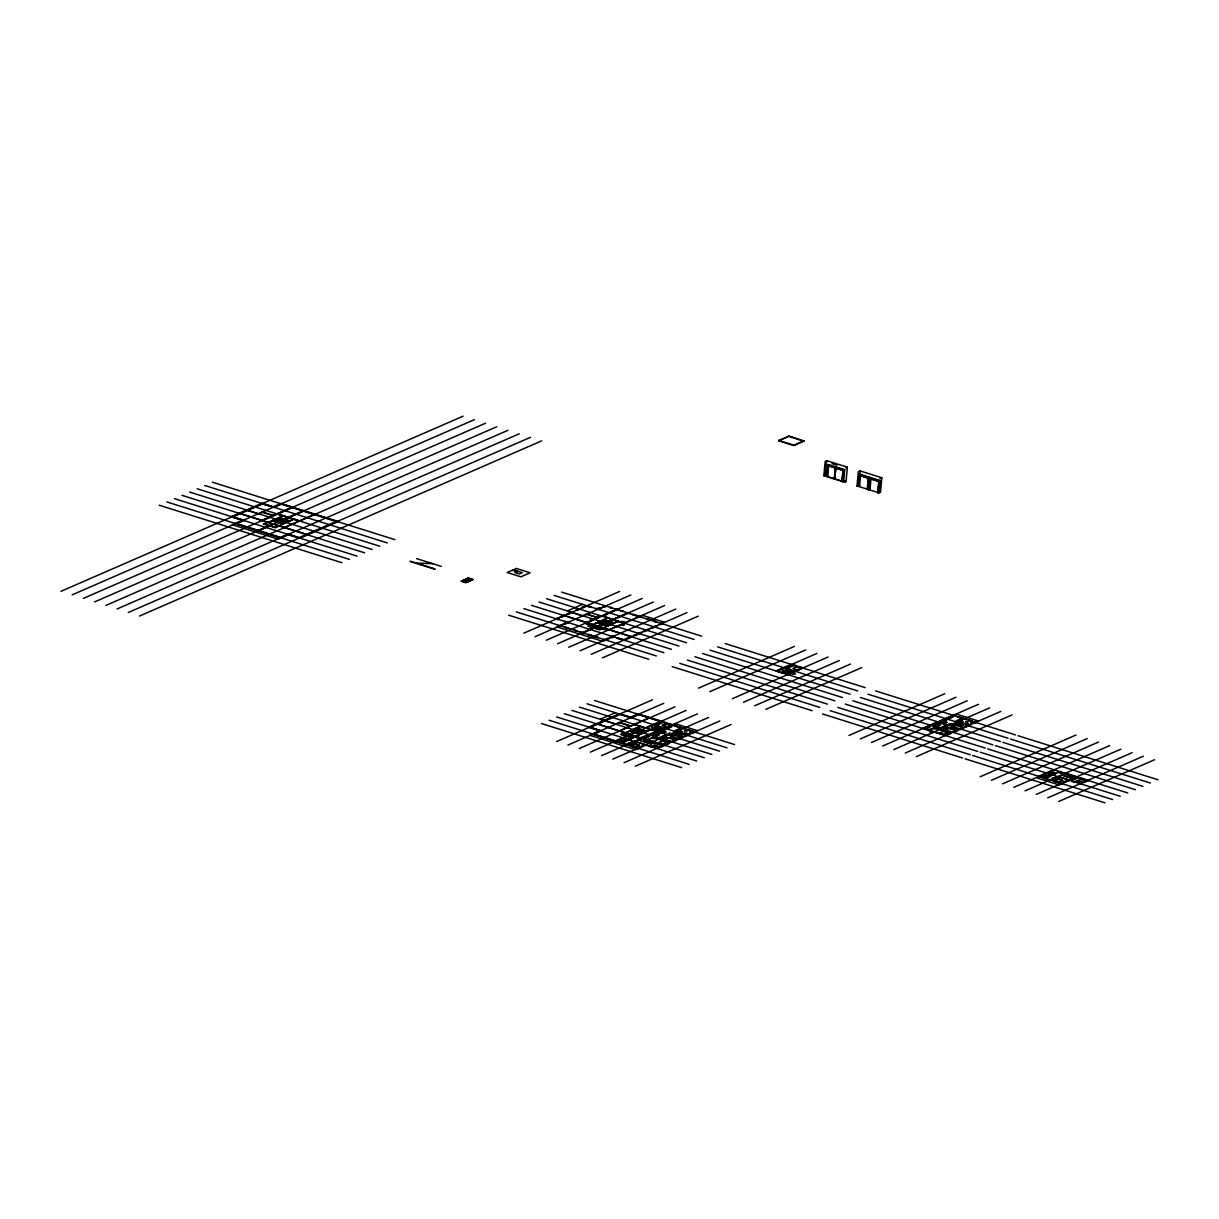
<?xml version="1.0" encoding="UTF-8"?>
<svg xmlns="http://www.w3.org/2000/svg" width="1219" height="1219" viewBox="0 0 1219 1219"><rect width="100%" height="100%" fill="white"/><g stroke="black" fill="none" stroke-linecap="round" stroke-linejoin="round"><path stroke-width="1.5" d="M625.118 740.162L625.195 739.263M628.12 740.436L628.196 739.537M1048.599 775.391L1048.675 774.507L1051.57 774.72M1051.052 775.619L1048.706 775.452M1051.616 775.665L1051.692 774.766M778.606 440.775L788.83 435.945L803.9 441.095L793.721 445.529L778.606 440.775L788.8 436.341L803.9 441.095M793.721 445.529L803.946 440.699M842.07 481.535L843.685 480.835L844.706 469.635L828.813 464.622L827.792 475.821L823.831 475.791L825.156 461.376L826.756 460.675L847.342 467.151L846.032 481.566L844.432 482.267L842.07 481.535L843.304 470.244L827.762 465.353M823.831 475.791L825.446 475.09L826.756 460.675M827.701 469.163L827.031 476.416L842.222 481.2M842.527 481.063L842.954 470.138L841.933 481.337L842.878 481.185L843.898 469.985L828.006 464.972L826.741 476.553L828.356 465.094M835.152 467.989L834.345 479.067L835.96 467.608M834.512 478.991L835.609 467.502M834.802 478.869L835.792 467.974M869.955 478.473L869.528 489.413L870.076 477.391L860.66 474.435L859.654 485.634L857.018 486.152L858.328 471.738L860.126 470.945L881.825 477.772L880.514 492.202L878.716 492.979L877.771 492.689L878.747 481.246M857.841 486.411L858.862 475.212L860.66 474.435M858.801 486.259L860.126 470.945M867.197 489.139L868.157 488.987L869.162 477.787L859.761 474.816L858.496 486.396L859.517 475.197M877.771 492.689L879.585 491.897L880.606 480.697L871.097 477.711L870.076 488.91L868.278 489.703L867.242 489.368L868.218 477.939L867.806 488.865M868.278 489.703L869.299 478.503L871.097 477.711M869.223 489.55L870.198 478.107L879.691 481.094M878.03 492.308L879.021 481.475L869.299 478.503M879.341 480.987L878.076 492.552L868.583 489.566L869.604 478.366L879.31 481.337L870.518 478.564M878.716 492.979L879.859 480.362M684.225 732.924L683.92 733.792L686.785 734.188M686.906 734.158L687.211 733.289M964.96 724.208L965.722 723.355M967.947 724.558L968.252 723.69M660.226 727.956L660.195 727.606M654.999 743.057L655.045 742.782M945.685 719.225L946.782 718.89L945.853 719.042M947.056 719.408L947.102 719.195M1078.495 778.286L1079.211 777.981L1078.373 778.164M626.475 741.502L624.098 741.182L626.536 741.35M684.484 731.11L686.922 731.339L684.499 731.232M967.932 721.831L965.509 721.572L967.947 721.739M1050.001 776.671L1047.593 776.442L1050.031 776.579M689.969 732.893L690.838 731.446L690.076 732.909M970.994 723.309L971.878 721.861M643.129 737.952L647.502 737.129M924.17 728.368L927.552 727.21M60.95 591.337L463.144 416.151M72.165 594.857L474.359 419.671M261.567 520.543L291.631 507.454M83.395 598.392L485.573 423.206M277.749 513.961L292.255 507.653M267.19 522.311L263.395 523.957L275.25 527.69L279.029 526.044M264.447 523.972L267.799 522.509M268.378 522.372L283.098 515.957M274.702 521.382L277.81 520.025M278.359 519.782L281.772 518.288M256.508 530.463L253.994 531.56L232.174 524.703L242.261 520.3L231.046 516.78L262.161 503.218L273.376 506.754L280.949 503.462L338.303 521.503L299.615 538.356L288.385 534.821L278.298 539.209L256.478 532.353L259.007 531.255M258.291 530.402L269.003 525.724M269.429 525.541L272.797 524.079M276.545 522.326L285.231 519.248L277.475 522.616M288.354 517.298L302.861 510.974M94.61 601.927L496.803 426.741M258.916 530.585L269.628 525.922M270.054 525.739L273.422 524.277M288.979 517.496L303.485 511.172M279.989 523.286L283.113 521.93M283.646 521.686L287.394 520.056M275.037 527.309L278.404 525.846M293.383 519.203L281.299 524.703M278.983 525.709L293.703 519.294M299.569 520.833L314.075 514.509M105.84 605.447L508.018 430.277M117.054 608.982L519.248 433.796M128.269 612.517L530.463 437.331M139.499 616.052L541.678 440.867M416.426 563.071L432.745 563.681M517.923 571.33L514.982 572.61L519.34 573.981L522.281 572.701L513.245 569.852M827.198 465.323L828.813 464.622M835.579 467.806L834.588 478.701M845.742 467.852L847.342 467.151M844.706 469.635L842.923 470.443L827.731 465.658M860.081 475.288L868.187 478.29L870.076 477.391M582.499 604.35L567.795 610.749L571.528 611.938M857.018 486.152L859.654 485.634M557.875 617.881L555.544 618.886L558.073 619.679M559.963 616.966L564.275 615.092M566.728 614.026L569.227 612.928M570.385 612.426L571.955 611.74M575.688 610.125L578.202 609.028M581.692 607.504L584.282 606.376M585.41 605.889L591.017 606.712M523.88 633.149L619.679 591.428M559.125 618.262L557.632 618.917L558.912 619.313M561.212 617.363L565.509 615.488M567.978 614.422L570.477 613.325M571.635 612.822L573.204 612.136M576.937 610.506L579.436 609.424M582.941 607.9L585.516 606.772M586.659 606.27L590.179 607.077M880.027 478.564L881.825 477.772M878.792 481.49L880.606 480.697M867.242 489.368L870.076 488.91M560.938 624.966L556.687 626.825L578.492 633.682L581.021 632.585M562.645 624.219L565.205 623.107M566.53 622.528L564.214 621.614M582.85 615.656L586.629 614.01L597.859 617.53M600.647 607.672L596.594 608.464M602.75 606.742L605.462 605.569L607.138 606.102M535.095 636.684L630.893 594.963M562.188 625.347L561.289 625.743L562.447 626.109M563.894 624.616L566.454 623.503M567.78 622.924L568.862 622.452L565.052 621.248M601.896 608.052L598.3 609.622L595.756 608.83M603.999 607.138L606.3 606.468M877.726 492.446L878.67 492.293M586.08 622.665L591.962 620.441M593.394 619.481L599.093 617.332M600.525 616.372L616.144 609.561M546.325 640.219L642.123 598.483M592.068 620.532L586.202 623.93A3.276 1.128 5.2 0 0 590.743 623.991L590.956 623.96M594.019 619.679L599.199 617.423M601.15 616.57L605.096 615.732A3.276 1.128 5.2 0 1 605.98 617.393L619.633 621.858M602.262 616.083L616.768 609.759M591.687 624.433L588.335 625.896L600.175 629.613L603.542 628.151M588.96 626.094L592.312 624.631M592.891 624.494L607.611 618.079M589.478 626.094L592.419 624.814L596.777 626.185L593.836 627.465L589.478 626.094L596.777 626.185M599.199 623.488L602.323 622.132M602.872 621.903L606.285 620.41M582.804 632.509L593.516 627.846M593.943 627.663L597.31 626.2M601.043 624.448L609.744 621.355L601.988 624.737M612.867 619.42L627.374 613.096M557.54 643.754L653.338 602.018M583.429 632.707L594.141 628.044M594.567 627.861L597.935 626.383M613.492 619.618L627.998 613.294M595.085 627.861L598.026 626.581L602.399 627.953L595.085 627.861L599.443 629.233L602.917 627.953M583.52 633.362L580.991 634.474L602.811 641.331L606.742 639.625M604.502 625.393L607.611 624.037M608.159 623.808L611.908 622.178M617.896 621.324L605.797 626.825M603.496 627.831L618.201 621.416M619.74 621.812L606.254 617.332M607.443 629.294L608.951 629.537M607.717 629.248L607.534 629.324A3.276 1.128 5.2 0 1 602.963 629.217L604.914 628.364L590.865 623.945M622.833 622.65L624.509 621.842A3.276 1.128 5.2 0 0 619.968 621.781M568.755 647.274L664.553 605.553M609.15 629.918L639.213 616.829M640.371 616.555L642.885 615.458L664.705 622.33M605.508 639.228L604.106 639.213M606.666 638.71L608.007 638.131M609.622 637.43L612.502 636.181L614.787 636.897M579.985 650.809L675.783 609.089M607.915 639.106L609.256 638.527M610.871 637.827L613.949 637.263M625.042 639.137L623.717 639.716L617.515 637.766M626.566 638.466L628.608 637.583M629.888 637.019L631.701 636.227M633.59 635.404L636.318 634.23M637.507 633.697L640.63 632.341M643.205 631.229L647.99 629.141M651.236 627.724L654.039 626.505M654.649 626.231L656.035 625.637M659.25 624.235L660.469 623.518M591.2 654.344L686.998 612.608M626.292 639.518L624.128 640.463L616.677 638.131M627.815 638.863L629.857 637.979M631.137 637.415L632.951 636.623M634.84 635.8L637.567 634.611M638.756 634.093L641.88 632.737M644.455 631.61L649.239 629.522M652.485 628.12L655.289 626.901M655.898 626.627L657.285 626.017M660.5 624.631L662.801 623.625L661.308 623.153M602.43 657.879L698.228 616.144M615.351 712.704L600.632 719.119L604.365 720.292M556.717 741.518L652.515 699.797M567.932 745.053L663.73 703.317M698.594 688.141L794.392 646.405M615.9 724.391L619.679 722.745L630.284 726.082M618.917 731.034L648.98 717.93M579.162 748.588L674.96 706.852M709.824 691.661L805.622 649.94M624.539 732.787L621.172 734.265L633.011 737.983L636.379 736.52M625.423 732.756L640.143 726.341M621.797 734.447L625.256 733.183L629.629 734.554L626.673 735.834L622.315 734.463L629.629 734.554M625.728 732.848L640.447 726.448M632.052 731.857L635.16 730.501M635.708 730.272L639.137 728.779M613.858 740.954L611.344 742.051L589.524 735.179L599.611 730.79L588.396 727.255L619.511 713.709L630.726 717.229L638.299 713.938L662.252 721.48M615.641 740.878L626.368 736.2M626.779 736.017L630.147 734.554M633.895 732.802L641.651 729.434M645.704 727.789L660.21 721.465M590.377 752.108L686.175 710.387M776.259 671.151L816.837 653.475M616.265 741.076L626.977 736.398M627.404 736.215L630.772 734.752M634.825 733.107L642.581 729.724M646.329 727.972L660.835 721.663M776.991 671.059L791.497 664.751M616.784 741.061L621.172 739.156M627.922 736.23L630.863 734.95L635.236 736.322L632.295 737.602L627.922 736.23L635.236 736.322M661.734 721.709L663.517 722.273M616.357 741.731L613.827 742.828L635.648 749.7L639.579 747.978M621.324 739.43L617.667 741.03L622.818 742.691M663.166 722.395L660.012 723.766L657.681 723.035M793.828 665.483L790.674 666.854L788.343 666.123M619.374 741.609L623.473 739.872L621.34 739.156M637.339 733.762L640.463 732.406M640.996 732.162L644.744 730.531M658.489 724.635L657.849 724.147M789.15 667.722L788.51 667.235M789.653 667.89L785.874 667.844L787.398 667.174L789.638 668.119M619.435 742.462L617.774 741.792M654.131 727.53L655.685 726.829L662.389 728.932M783.238 671.303L789.577 673.528M784.792 670.618L786.346 669.901L793.051 672.019M621.141 742.173L622.315 741.655M655.578 727.103L652.653 728.231A2.788 0.96 5.2 0 1 651.906 726.829L654.42 727.575M655.761 726.844L657.026 726.295L663.654 728.383M786.24 670.191L783.314 671.319A2.788 0.96 5.2 0 1 782.568 669.917L785.082 670.663M786.423 669.932L787.687 669.383L794.316 671.471M786.407 670.252L785.661 670.572L787.063 671.075L785.981 670.679M787.764 669.658L788.663 670.435M632.387 737.785L635.754 736.322M636.013 736.093L650.733 729.678M632.28 738.074L629.126 739.445L623.823 737.769M636.333 736.185L648.417 730.684M629.233 739.628L632.6 738.165L620.745 734.447M622.97 742.691L624.204 742.158M657.361 727.667L655.731 727.316M657.955 727.484L658.93 727.057M788.023 670.755L786.392 670.404M788.617 670.572L789.592 670.145L787.718 669.566M623.016 743.026L624.6 742.341L622.528 741.655M652.439 730.135L652.729 730.074A3.276 1.128 5.2 0 1 657.209 730.166L655.304 732.025M657.62 727.819L656.797 728.322L658.717 728.17M658.138 727.591L659.403 727.042M785.905 674.107L787.87 673.254A3.276 1.128 5.2 0 0 783.329 673.193L775.939 671.044M788.282 670.907L787.459 671.41L789.379 671.258M788.8 670.679L790.064 670.13M667.86 723.629L664.964 722.562M657.361 729.023L659.129 728.368M789.79 671.456L788.023 672.111L790.613 672.979L788.312 672.187M660.012 728.185L661.277 727.636M790.643 671.12L791.939 670.724M663.09 727.225L666.229 727.255L663.09 727.225L664.964 727.804L664.355 726.676M793.752 670.313L796.891 670.343L793.752 670.313L795.626 670.892L795.017 669.764M670.8 724.406L669.642 724.04M640.752 737.663L640.463 737.724A3.276 1.128 5.2 0 1 635.983 737.632L637.948 736.779L635.008 735.773M625.758 744.459L623.046 743.453M628.836 743.285L631.412 742.234M656.919 731.309L671.425 725M787.581 674.397L802.087 668.073M601.607 755.643L697.405 713.907M732.269 698.731L828.067 656.995M627.48 744.611L634.84 741.396M638.421 739.842L653.978 733.061M655.7 732.192L672.05 725.183M635.297 741.411L633.651 742.127A2.788 0.96 5.2 0 0 637.507 742.173L637.705 742.158M638.421 739.979L640.158 739.293A2.788 0.96 5.2 0 1 640.92 740.695M647.563 736.124L649.468 736.337L647.35 736.078M649.666 735.179L650.489 734.813M654.344 733.183L656.294 732.329L654.969 731.918L640.859 737.617M668.484 727.088L667.037 727.499L668.469 727.956M673.208 724.924L675.722 723.827L697.542 730.684M673.406 725.381L676.728 726.417M650.55 735.499L651.479 735.087L650.306 734.661M668.408 727.865L669.734 727.408L668.286 726.951M643.723 738.836L642.962 739.156L644.379 739.674M644.592 738.79L648.173 737.236L645.979 736.55M630.101 745.434L634.307 743.59L639.305 745.159L635.099 747.003M659.951 732.36L658.306 733.076A2.788 0.96 5.2 0 0 662.161 733.137L665.208 732.025M664.142 730.745L660.485 730.227L665.94 731.949M794.803 673.833L791.146 673.315L794.27 674.29M644.455 739.567L645.323 739.339M630.878 746.074L627.419 744.824M664.843 731.918L662.511 731.811L664.66 730.745L661.231 729.663M643.403 741.411L644.866 740.771L650.169 742.432M647.548 739.72L658.793 734.828M647.868 739.811L659.113 734.92L653.14 733.198M654.146 737.556L652.5 738.272A2.788 0.96 5.2 0 0 656.355 738.333L669.597 742.401M648.843 740.527L646.908 740.619L648.66 740.558M649.681 740.543L648.417 741.091L651.845 742.173M635.373 747.323L636.516 747.689M657.132 738.47L669.414 733.35L681.573 737.175M674.732 730.806L679.12 728.886L681.391 729.556M679.273 729.175L675.616 730.775L680.766 732.436M682.213 727.987L687.729 729.891M649.544 742.569L644.181 741.502M645.339 744.55L637.766 747.841L626.383 744.26M648.706 743.072L651.434 741.883M663.593 736.489L662.024 737.175L666.702 738.653L668.271 737.967M670.221 733.609L668.652 734.295L673.315 735.758L674.899 735.072M649.011 743.179L651.54 742.081M612.822 759.178L708.62 717.442M743.483 702.266L839.281 660.53M641.042 747.354L643.007 746.485M644.805 745.708L646.192 745.449M677.322 731.354L681.421 729.617M663.745 737.724L664.385 738.181M676.073 732.924L677.581 732.909M637.887 739.842L650.976 743.956L653.506 742.859L662.237 745.601M679.09 731.903L680.263 731.4M653.933 742.996L655.197 742.447M675.448 733.96L675.753 734.143M677.337 733.244L678.206 733.244M680.918 732.436L682.152 731.903M655.807 743.575L657.056 743.026M662.161 741.061L658.732 742.447L664.964 744.413M663.365 740.436L665.254 739.613L671.486 741.579M668.926 738.013L670.831 737.19L677.063 739.141M678.922 733.731L680.492 733.777M680.964 732.771L682.549 732.07M680.812 734.417L682.32 734.402M655.532 745.769L654.893 745.297L655.7 745.525M690.762 730.684L692.697 731.446M659.967 744.733L660.942 744.321L658.108 744.154L660.576 744.352M674.762 738.744L676.53 739.141M668.027 741.914L669.292 741.35M673.604 739.476L674.869 738.927M663.639 743.94L666.854 742.539M657.27 747.765L655.822 747.841M658.946 747.034L660.927 746.18M661.627 745.86L681.954 737.007M683.417 736.383L684.987 735.697M686.084 735.209L688.979 733.945M691.767 732.741L693.565 731.964L692.483 731.613M624.037 762.698L719.85 720.978M754.698 705.786L850.496 664.065M658.504 748.161L654.984 748.207M660.195 747.43L662.176 746.561M662.877 746.257L665.589 745.083M667.402 744.291L669.033 743.575M673.421 741.67L674.793 741.061M675.707 740.664L677.033 740.101M678.815 739.308L680.583 738.546M682.335 737.785L683.204 737.404M684.667 736.764L686.236 736.078M687.333 735.606L690.228 734.341M693.017 733.122L695.653 731.979L693.321 731.248M635.267 766.233L731.065 724.513M765.928 709.321L861.726 667.601M848.973 735.453L944.771 693.733M860.187 738.988L956.001 697.253M871.417 742.523L967.216 700.788M922.829 728.307L937.533 721.907M882.632 746.043L978.43 704.323M929.259 726.234L928.345 726.402L930.508 726.737L929.137 726.174M931.529 725.229L930.265 725.534M948.473 717.961L949.525 717.503M932.245 725.518L931.346 725.061M949.449 718.265L950.5 717.808M944.451 720.764L945.715 720.216L943.841 719.621L944.451 720.764L952.984 717.046L951.11 716.452M925.632 729.191L929.198 727.636L927.019 726.951M940.992 722.776L939.331 723.492A2.788 0.96 5.2 0 0 943.201 723.537L946.249 722.44M945.167 721.145L941.525 720.627L946.98 722.349M943.521 722.151L945.7 721.16L942.272 720.079M945.015 722.547L945.883 722.318M928.588 730.12L937.655 726.204A2.788 0.96 5.2 0 1 936.984 724.833L939.544 725.595M928.893 730.227L940.154 725.32L934.379 723.507M943.719 723.766L946.553 722.532M935.186 727.972L933.541 728.688A2.788 0.96 5.2 0 0 937.396 728.733M930.722 730.958L929.457 731.507L932.885 732.589M937.609 728.703L950.424 732.893M938.158 728.886L950.348 723.568L962.827 727.499M960.161 719.301L955.772 721.206L961.837 723.172M940.139 728.215L950.454 723.751M956.656 721.176L960.313 719.576M944.634 726.89L943.064 727.575L947.727 729.053L949.311 728.368M951.262 724.01L949.677 724.696L954.355 726.174L955.94 725.488M893.862 749.578L989.66 707.858M958.363 721.755L962.461 720.018L960.313 719.301M944.771 728.124L945.426 728.581M957.098 723.324L958.622 723.309M960.13 722.318L961.303 721.8M963.193 722.303L956.686 721.237M944.39 730.836L946.279 730.013M949.967 728.413L951.856 727.591L958.088 729.556M962.004 723.172L963.589 722.486L961.517 721.8M960.222 724.299L961.73 724.284M961.959 724.772L962.964 724.635M961.09 726.036L960.359 726.036M949.068 732.314L950.439 731.476M954.645 729.891L957.57 729.541L956.092 730.181M944.679 734.341L947.894 732.939M946.173 734.539L947.163 734.112L946.401 733.823M947.742 733.853L948.732 733.427M951.993 731.979L949.281 732.223M944.527 735.453L962.98 727.423M964.442 726.783L966.027 726.097M967.109 725.625L970.019 724.36M972.808 723.141L974.591 722.364L973.509 722.029M905.29 753.022L1000.875 711.378M948.443 734.691L950.058 733.99M954.462 732.07L955.833 731.476M956.747 731.08L958.058 730.501M959.856 729.724L961.623 728.947M963.36 728.185L964.229 727.819M965.692 727.179L967.261 726.494M968.358 726.021L971.269 724.756M974.057 723.537L976.678 722.395L974.347 721.663M916.292 756.649L1012.105 714.913M980.198 776.747L1075.996 735.027M991.428 780.282L1087.226 738.562M1002.643 783.817L1098.441 742.081M1013.873 787.352L1109.671 745.617M1039.746 776.305L1050.473 771.642M1040.264 776.305L1044.668 774.385M1039.837 776.96L1037.323 778.072L1059.143 784.929L1063.075 783.223M1044.82 774.674L1041.163 776.259L1046.298 777.935M1042.854 776.853L1046.953 775.101L1044.82 774.385M1044.622 777.402L1045.795 776.884M1055.883 773.029L1059.235 771.551M1052.622 774.674L1053.414 774.37A2.788 0.96 5.2 0 1 1052.744 772.983L1055.288 773.745M1054.968 773.684L1055.776 773.303M1059.86 771.749L1056.507 773.212L1050.26 771.261M1046.451 777.935L1047.685 777.387M1046.496 778.255L1048.096 777.57L1046.024 776.899M1052.332 778.514L1054.907 777.463M1025.088 790.872L1120.886 749.152M1050.976 779.84L1058.321 776.625M1058.778 776.64L1057.132 777.356A2.788 0.96 5.2 0 0 1061.002 777.402L1061.033 777.463M1061.901 775.208L1063.654 774.522A2.788 0.96 5.2 0 1 1064.4 775.924L1072.491 778.408L1075.021 777.311M1067.204 774.065L1066.442 774.385L1067.859 774.903L1066.762 774.492M1053.597 780.663L1057.802 778.834L1062.785 780.404L1058.58 782.232M1067.951 774.796L1068.804 774.568M1066.884 776.64L1068.362 776L1073.665 777.676M1056.721 781.455L1058.382 781.989M1072.324 775.756L1070.389 775.863L1072.156 775.787M1068.819 779.779L1061.261 783.07L1049.864 779.49M1072.187 778.316L1074.914 777.128M1036.302 794.407L1132.101 752.672M1064.522 782.583L1066.503 781.729M1068.301 780.937L1069.688 780.678M1061.383 775.071L1074.472 779.185L1076.986 778.088L1085.718 780.83M1077.413 778.225L1078.678 777.676M1079.287 778.804L1080.552 778.255M1074.823 781.669L1079.211 782.476L1072.75 781.013M1082.563 778.956L1081.588 779.383L1084.422 779.551L1082.518 779.093M1080.75 782.994L1079.318 783.07M1082.426 782.263L1084.407 781.409M1085.123 781.105L1087.409 780.099L1065.894 773.334L1062.176 775.162M1047.746 797.851L1143.331 756.207M1082 783.39L1078.465 783.436M1083.676 782.659L1085.657 781.806M1086.358 781.486L1088.643 780.495M1058.747 801.462L1154.545 759.742M958.835 723.659L959.643 723.675M645.049 738.44L643.876 738.47M644.409 741.106L649.514 742.341M926.044 728.871L924.779 728.84M1067.89 776.351L1073.01 777.57M665.01 728.718L665.071 728.505M955.818 724.604L955.666 724.543M676.393 734.646L676.118 734.63M962.355 724.589L963.36 724.802M957.296 725.107L956.61 724.924M942.577 720.17L945.715 720.216M661.536 729.77L664.675 729.8L662.801 729.221L663.41 730.364L671.943 726.646L670.069 726.052M649.117 743.361L652.241 743.407L650.382 742.813L650.976 743.956M1072.598 778.606L1075.737 778.636L1073.863 778.057L1074.472 779.185M1049.483 775.513L1050.717 775.619M625.301 739.232L628.09 739.491M625.85 739.552L628.014 740.466M626.002 740.283L627.236 740.39M966.149 723.4L967.383 723.553M965.707 724.071L967.353 724.269M965.052 724.254L967.825 724.589M685.124 733L686.343 733.137M684.667 733.67L686.312 733.868M1079.684 778.347L1079.44 778.469M1072.43 776.335L1076.072 776.853L1071.897 776.335L1075.341 777.402M275.006 519.492L280.614 520.543M280.614 521.26L286.465 522.22L281.818 520.726M599.504 621.614L605.355 622.574L600.708 621.081M605.127 623.366L610.749 624.433M638.207 730.928L632.874 729.922M632.356 729.968L637.979 731.034M637.964 731.735L643.815 732.695L639.167 731.217M778.651 440.379L793.752 445.133M832.013 463.525L837.163 465.155M828.326 465.399L843.518 470.184M868.781 478.031L859.166 475.09L858.146 486.29L867.547 489.246L868.568 478.046L859.776 475.41M879.585 491.897L880.514 492.202M825.446 475.09L827.792 475.821M843.685 480.835L846.032 481.566M826.391 476.446L842.283 481.444M512.833 570.035L517.496 571.513M512.407 570.218L517.085 571.696M978.583 721.099L956.763 714.227L954.965 715.553M610.643 607.199L612.014 607.641M615.275 608.662L619.511 610.003M621.583 610.643L623.625 611.283M627.297 612.441L630.208 613.355M633.088 614.269L641.514 616.921M648.005 618.962L651.936 620.197M654.481 621.004L656.355 621.599M794.803 665.163L795.946 665.513M799.146 666.519L800.624 666.991M801.873 667.372L803.55 667.905M958.378 716.635L963.574 718.265M969.288 720.063L972.107 720.947M212.258 482.16L394.91 539.636M561.7 592.114L701.717 636.181M725.198 643.571L865.231 687.638M875.577 690.883L1015.595 734.95M1018.033 735.712L1158.05 779.779M609.805 607.565L611.176 608.007M614.437 609.028L618.673 610.369M620.745 611.009L622.772 611.648M626.459 612.807L629.37 613.721M632.25 614.635L640.676 617.286M647.167 619.328L651.098 620.562M653.643 621.37L655.517 621.964M795.093 665.879L790.872 664.553L776.366 670.861L783.406 673.086M954.127 715.919L952.466 715.401L938.584 721.922M957.54 717.001L962.72 718.631M968.45 720.429L971.269 721.313M796.266 666.961L801.02 668.454M960.465 719.591L962.202 720.124M959.109 720.109L960.755 720.612M797.881 669.917L792.899 668.347L797.104 666.503L802.711 668.271L788.099 674.64L786.301 674M950.759 717.808L948.062 717.915L949.494 718.357M957.86 720.658L961.258 721.724M786.209 668.241L787.032 668.469M946.249 718.57L948.123 719.164L944.984 719.119M204.701 485.452L387.352 542.927M554.142 595.421L694.16 639.472M717.641 646.862L857.658 690.929M868.004 694.19L1008.037 738.242M1010.46 739.019L1150.477 783.07M786.133 670.008L792.838 672.111M788.236 670.983L789.211 671.288M791.893 672.751L795.321 673.833L790.628 673.299M958.21 725.442L959.109 725.595L958.119 725.381M941.007 720.627L946.767 722.44M783.177 671.319L789.79 673.437M945.472 722.349L943.796 722.166L944.801 722.547M940.306 721.282L941.693 721.846L939.575 721.602M943.536 722.212L944.938 722.654M951.231 725.473L952.039 725.701M277.124 513.763L300.194 521.031M601.637 615.885L603.359 616.433M622.955 622.589L624.707 623.138M197.128 488.758L379.779 546.234M546.569 598.712L686.587 642.779M710.067 650.169L850.085 694.221M860.446 697.481L1000.464 741.548M1002.887 742.31L1142.919 786.377M622.528 622.772L623.656 623.138M785.889 674.183L787.169 674.579M416.639 558.622L441.263 566.363M600.982 616.509L598.026 615.625A3.276 1.128 5.2 0 0 598.91 617.271M622.559 623.732L622.909 623.793A3.276 1.128 5.2 0 1 623.625 625.454L620.959 624.646M936.451 722.501L936.786 722.562A3.276 1.128 5.2 0 1 937.518 724.208L934.562 723.324M280.781 516.963L270.694 521.366M605.294 619.084L595.207 623.488M262.131 511.889L273.346 515.424M943.826 726.402L956.199 730.379M272.919 515.607L262.329 512.27L258.55 513.915L247.64 510.487M279.441 517.557L284.118 519.035M285.048 519.324L289.726 520.787M597.432 617.713L586.842 614.376L583.048 616.037L572.138 612.593M603.954 619.679L608.631 621.141M609.561 621.446L614.239 622.909M934.165 723.598L939.62 725.32M943.826 726.646L955.986 730.471M278.983 517.755L283.661 519.233M284.591 519.523L289.269 521.001M603.496 619.877L608.159 621.34M609.104 621.644L613.782 623.107M278.511 517.953L283.189 519.431M284.134 519.721L288.796 521.199M603.024 620.075L607.702 621.553M608.631 621.842L613.309 623.32M278.054 518.166L282.732 519.629M283.661 519.919L288.339 521.397M602.567 620.273L607.245 621.751M608.174 622.04L612.852 623.518M277.597 518.365L282.259 519.827M283.204 520.132L287.882 521.595M468.02 578.202L472.698 579.68M602.095 620.486L606.772 621.949M607.717 622.239L612.395 623.717M277.124 518.563L281.802 520.041M282.732 520.33L287.41 521.793M467.563 578.416L472.241 579.878M601.637 620.684L606.315 622.147M607.245 622.452L611.923 623.915M467.106 578.614L471.768 580.076M931.849 724.848L937.213 726.372M276.667 518.761L281.345 520.239M282.275 520.528L286.953 522.006M601.18 620.882L605.858 622.36M606.788 622.65L611.466 624.113M276.21 518.974L280.873 520.437L275.524 519.446M410.437 561.319L435.061 569.06M466.633 578.812L471.311 580.29M606.331 622.848L610.993 624.326L605.645 623.336M936.771 726.798L934.211 726.036A2.788 0.96 5.2 0 0 934.958 727.438L935.095 727.53M189.554 492.049L372.206 549.525M410.224 561.41L434.848 569.151M466.176 579.01L470.854 580.488M538.996 602.003L679.013 646.07M702.494 653.46L842.512 697.527M852.873 700.773L992.891 744.839M995.329 745.601L1135.346 789.668M465.704 579.223L470.382 580.686M276.652 519.797L279.959 520.848M282.259 521.564L285.566 522.601M593.851 619.618L590.88 618.734A3.276 1.128 5.2 0 0 591.764 620.38M601.165 621.919L604.472 622.955M606.772 623.686L610.079 624.722M274.824 519.568L279.486 521.046M280.431 521.336L285.109 522.814M465.247 579.421L469.924 580.884M599.321 621.69L603.999 623.153M604.944 623.458L609.607 624.92M274.351 519.766L279.029 521.244M279.959 521.534L284.637 523.012M464.789 579.619L469.467 581.097M598.864 621.888L603.542 623.366M604.472 623.656L609.15 625.134M464.317 579.817L468.995 581.295M934.577 727.758L950.622 732.802M273.894 519.98L278.572 521.442M279.501 521.732L284.179 523.21M598.407 622.086L603.07 623.564M604.014 623.854L608.692 625.332M273.422 520.178L278.1 521.641M279.044 521.945L283.707 523.408M463.86 580.015L468.538 581.493M597.935 622.299L602.613 623.762M603.542 624.052L608.22 625.53M272.965 520.376L277.642 521.854M278.572 522.143L283.25 523.606M463.403 580.229L468.081 581.692M597.478 622.498L602.156 623.96M603.085 624.265L607.763 625.728M272.507 520.574L277.185 522.052M278.115 522.341L282.793 523.82M462.93 580.427L467.608 581.89M597.02 622.696L601.683 624.174M602.628 624.463L607.306 625.926M949.357 733.35L943.125 731.4L939.773 732.863L946.005 734.813M462.473 580.625L467.151 582.103M272.035 520.787L282.32 524.018M596.548 622.894L606.833 626.139M462.016 580.823L466.679 582.301M461.544 581.036L466.222 582.499M240.493 513.595L261.994 520.361M285.063 527.614L306.563 534.394M564.991 615.717L586.507 622.482M609.576 629.735L631.076 636.501M923.438 728.505L944.954 735.27M1061.338 771.993L1059.479 772.861A3.276 1.128 5.2 0 0 1064.019 772.922L1065.269 773.136M181.997 495.341L364.649 552.817M531.423 605.31L671.456 649.361M694.937 656.751L834.954 700.818M845.3 704.079L985.318 748.131M987.756 748.908L1127.773 792.959M1067.189 774.217L1068.408 774.598M263.822 523.774L275.662 527.507M587.908 626.078L599.748 629.796M1078.373 780.526L1079.181 780.754M1080.232 781.12L1081.04 781.349M1047.106 773.105L1052.713 774.873L1056.081 773.395L1049.849 771.444L1039.121 776.107L1046.847 778.545M1058.229 776.442L1070.526 780.312M174.424 498.647L357.076 556.123M523.865 608.601L663.883 652.668M687.364 660.058L827.381 704.11M837.743 707.37L977.76 751.437M980.183 752.199L1120.2 796.266M1071.912 781.379L1075.326 782.446M1055.471 777.478L1051.753 778.514L1052.53 778.758M1044.973 774.674L1046.71 775.223M1062.587 780.404L1057.833 778.911L1054.664 780.282L1059.418 781.79M1043.616 775.193L1045.247 775.711M1042.352 775.741L1045.75 776.808M1055.044 780.526L1056.523 780.983M565.281 627.008L568.145 627.907M574.164 629.796L576.953 630.68M580.991 631.945L585.196 633.27M588.625 634.352L592.464 635.556M595.192 636.409L598.392 637.415M166.851 501.938L349.503 559.414M516.292 611.892L656.31 655.959M679.791 663.349L819.808 707.416M830.169 710.677L970.187 754.729M972.625 755.49L1112.642 799.557M234.688 523.606L280.827 538.112M559.201 625.713L561.593 626.475M564.443 627.374L567.307 628.273M573.326 630.162L576.115 631.046M580.153 632.311L584.343 633.636M587.787 634.718L591.626 635.922M594.339 636.775L597.554 637.781M603.268 639.579L605.34 640.234M1038.283 776.473L1040.736 777.25M1042.687 777.859L1046.009 778.911M1049.026 779.855L1050.382 780.282M1054.145 781.47L1058.336 782.781M1059.57 783.177L1061.658 783.832M159.278 505.23L341.93 562.706M508.719 615.199L648.737 659.25M672.218 666.641L812.25 710.707M822.596 713.968L962.614 758.035M965.052 758.797L1105.069 802.849M664.142 722.075L665.284 722.425M668.484 723.431L669.962 723.903M671.212 724.299L673.939 725.153M677.337 726.219L682.533 727.85M688.247 729.663L691.082 730.547M594.537 700.483L734.569 744.55M664.431 722.791L638.695 714.7L631.137 717.991L619.907 714.456L590.484 727.286L601.698 730.806L594.125 734.112L623.366 743.3M673.086 725.518L666.443 723.431L662.237 725.259L667.22 726.829L662.435 725.244M676.499 726.585L681.695 728.215M687.409 730.029L690.244 730.912M665.604 723.873L670.359 725.366M679.44 729.175L681.177 729.724M678.084 729.693L679.714 730.211M676.819 730.242L680.217 731.324M680.476 731.4L682.518 732.009M674.762 730.867L680.812 732.771M655.517 725L656.371 725.381M665.208 728.17L667.083 728.764M586.979 703.774L726.996 747.841M658.671 727.057L656.447 726.859L658.001 727.347M663.944 728.718L665.818 729.312M655.472 726.92L662.176 729.023M657.574 727.895L658.55 728.2M659.342 728.368L661.704 729.114M655.014 727.56L656.416 728.002M657.65 729.099L659.906 729.8L657.391 729.099M659.967 730.227L665.742 732.04M669.322 733.168L681.787 737.084M659.129 730.349L652.226 728.337L658.915 730.44M660.073 730.41L665.528 732.131L662.161 733.198M659.281 730.867L660.652 731.446L658.534 731.202M670.16 734.92L671.014 735.301M579.406 707.081L719.423 751.133M634.688 724.635L652.333 730.181M657.224 731.644L659.677 732.421M664.797 735.362L664.462 735.316A2.788 0.96 5.2 0 1 665.345 736.764L662.801 736.002M630.695 725.899L619.481 722.364L615.686 724.01L605.401 720.779M653.018 732.771L656.477 733.808A3.276 1.128 5.2 0 0 655.593 732.162M673.817 739.384L675.067 739.781M636.79 728.033L647.076 731.278M662.801 736.23L675.174 739.979M636.333 728.246L641.011 729.709M641.941 729.998L646.619 731.476M658.504 735.179L655.944 734.417A2.788 0.96 5.2 0 0 656.691 735.834M635.861 728.444L640.539 729.907M641.484 730.211L646.146 731.674M635.404 728.642L640.082 730.12M641.011 730.41L645.689 731.872M634.947 728.84L639.625 730.318M640.554 730.608L645.232 732.086M634.474 729.038L639.152 730.516M640.097 730.806L644.76 732.284M651.022 734.341L656.172 735.971M634.017 729.252L638.695 730.714M639.625 731.019L644.302 732.482M650.824 734.432L655.959 736.063M633.56 729.45L638.223 730.912M655.731 736.383L653.171 735.636A2.788 0.96 5.2 0 0 653.917 737.038M571.833 710.372L711.85 754.439M634.002 730.288L637.308 731.324M639.625 732.055L642.916 733.091M649.224 735.133L650.352 735.484M632.173 730.059L636.836 731.522M637.781 731.811L642.459 733.289M631.701 730.257L636.379 731.72M637.308 732.025L641.986 733.488M631.244 730.455L635.922 731.933M636.851 732.223L641.529 733.686M653.323 737.434L669.383 742.493M630.787 730.653L635.449 732.131M636.394 732.421L641.072 733.899M630.314 730.851L634.992 732.329M635.922 732.619L640.6 734.097M662.1 740.984L668.332 742.95M629.857 731.065L634.535 732.528M635.465 732.832L640.143 734.295M629.385 731.263L639.67 734.493M597.843 724.071L619.343 730.836M619.968 731.034L626.749 733.168M629.857 734.158L631.884 734.798M642.413 738.104L663.913 744.87M564.275 713.664L704.292 757.73M643.708 738.988L644.912 739.369M657.544 746.104L656.751 745.86L657.59 746.257M631.488 738.409L629.248 737.754A2.788 0.96 5.2 0 0 630.01 739.156L629.812 739.141M652.18 746.135L655.731 747.247M634.733 741.213L647.03 745.083M649.27 745.784L655.136 747.582M556.702 716.97L696.719 761.022M648.432 746.15L651.83 747.217M631.991 742.234L628.273 743.27L629.05 743.529M621.477 739.445L623.214 739.979M620.136 739.963L621.766 740.466M618.871 740.512L622.269 741.579M549.129 720.261L689.146 764.328M592.038 734.082L617.256 742.021M619.206 742.63L622.528 743.681M625.545 744.626L626.886 745.053M630.65 746.226L634.855 747.552M636.089 747.948L638.177 748.603M541.571 723.568L681.589 767.62M598.026 626.581L599.443 629.233M592.419 624.814L593.836 627.465M630.863 734.95L632.295 737.602M625.256 733.183L626.673 735.834M659.022 737.785A2.788 0.96 5.2 0 1 659.769 739.186M945.639 725.762A2.788 0.96 5.2 0 1 946.386 727.164M940.047 728.2A2.788 0.96 5.2 0 1 940.809 729.602M655.289 743.224L656.584 743.041L655.289 743.224M690.396 731.248L689.482 732.969L691.325 731.37L690.396 731.248M971.436 721.648L970.522 723.385L972.366 721.785L971.436 721.648M262.557 503.98L233.134 516.795L244.349 520.33L236.776 523.621L280.416 537.366L287.989 534.059L299.204 537.594L336.215 521.473L281.345 504.209L273.787 507.515L262.557 503.98M277.338 514.144L262.618 520.559L284.438 527.431L299.158 521.016L277.338 514.144M468.492 578.004L461.087 581.234L465.765 582.697L473.155 579.482L468.492 578.004M516.399 568.481L507.15 572.503L520.863 576.831L530.113 572.793L516.399 568.481M656.736 724.086L655.212 724.756L658.991 724.802L656.736 724.086M634.337 743.681L631.183 745.053L635.937 746.546L639.091 745.175L634.337 743.681M649.788 740.741L648.935 741.106L652.592 741.624L649.788 740.741M675.539 732.756L673.894 733.472L680.781 735.651L682.442 734.92L675.539 732.756M653.978 745.281L652.302 746.013L656.035 747.186L657.727 746.455L653.978 745.281M930.813 731.141L929.975 731.507L933.617 732.025L930.813 731.141M956.58 723.157L954.919 723.888L961.821 726.052L963.467 725.335L956.58 723.157M950.028 731.202L950.028 731.202M955.605 728.764L955.605 728.764M1077.459 780.51L1075.783 781.242L1079.531 782.415L1081.207 781.684L1077.459 780.51"/></g></svg>
